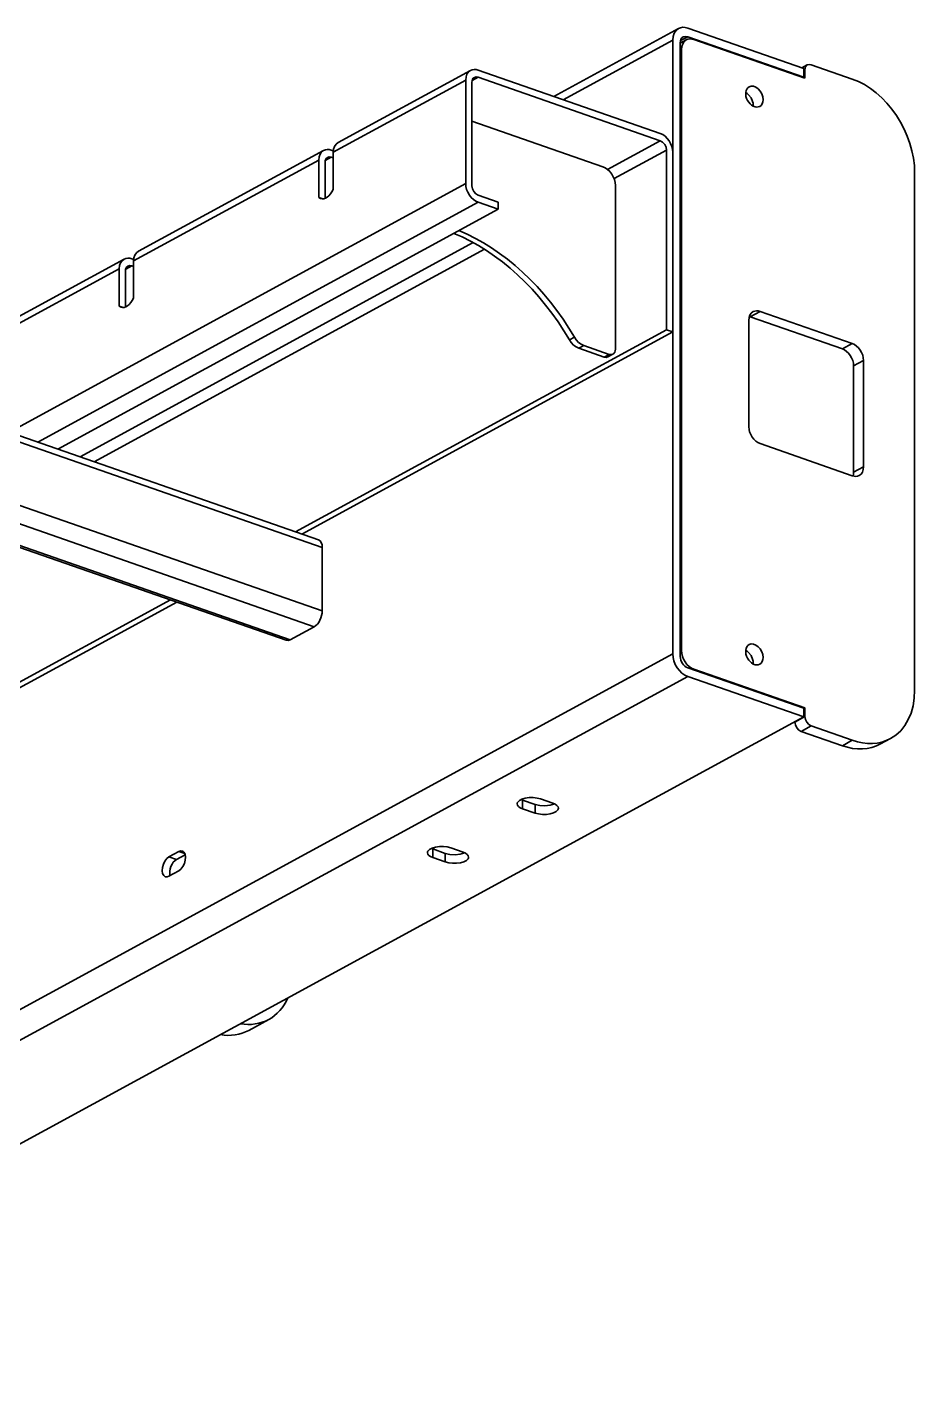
# Model space of a CAD drawing. Header units: millimetres. Extents: x 0 to 594, y 0 to 420.
# Drawn here: x 387.76 to 415.54, y 341.6 to 384.37 of the extents above; entities that cross this region are included whole.
import ezdxf

# ---------------------------------------------------------------- set-up
doc = ezdxf.new("R2010")
doc.units = ezdxf.units.MM

msp = doc.modelspace()

# ---------------------------------------------------------------- linework, layer by layer
at = {"color": 1, "lineweight": 35}
for p, q in [((408.144, 384.337), (404.24, 382.211)), ((407.974, 384.091), (408.01, 384.195)), ((408.01, 384.195), (408.067, 384.278)), ((408.067, 384.278), (408.144, 384.337)), ((408.144, 384.337), (408.208, 384.363)), ((408.208, 384.363), (408.279, 384.374)), ((408.279, 384.374), (408.354, 384.37)), ((408.354, 384.37), (408.431, 384.35)), ((408.431, 384.35), (412.062, 383.084)), ((404.536, 382.108), (407.962, 383.974)), ((407.962, 383.974), (407.974, 384.091)), ((407.962, 364.757), (407.962, 383.974)), ((408.196, 383.875), (408.387, 383.979)), ((408.202, 383.951), (408.196, 383.892)), ((408.196, 383.892), (408.196, 364.676)), ((408.235, 383.676), (408.196, 383.655)), ((408.22, 384.002), (408.202, 383.951)), ((408.431, 384.08), (408.204, 383.957)), ((408.249, 384.044), (408.22, 384.002)), ((408.245, 383.774), (408.235, 383.676)), ((408.235, 383.676), (408.235, 364.864)), ((408.275, 383.86), (408.245, 383.774)), ((408.287, 384.074), (408.249, 384.044)), ((408.323, 383.929), (408.275, 383.86)), ((408.355, 384.092), (408.287, 384.074)), ((408.387, 383.979), (408.323, 383.929)), ((408.431, 384.08), (408.355, 384.092)), ((408.44, 384), (408.387, 383.979)), ((412.062, 382.814), (408.431, 384.08)), ((408.499, 384.01), (408.44, 384)), ((408.562, 384.006), (408.499, 384.01)), ((408.626, 383.99), (408.562, 384.006)), ((408.626, 383.99), (412.101, 382.778)), ((401.632, 383.026), (397.484, 380.766)), ((401.481, 382.723), (401.491, 382.821)), ((401.491, 382.821), (401.521, 382.907)), ((401.521, 382.907), (401.569, 382.976)), ((401.569, 382.976), (401.632, 383.026)), ((401.632, 383.026), (401.686, 383.047)), ((401.686, 383.047), (401.745, 383.056)), ((401.745, 383.056), (401.807, 383.053)), ((401.808, 382.822), (401.752, 382.806)), ((401.807, 383.053), (401.871, 383.037)), ((401.871, 382.812), (401.808, 382.822)), ((401.871, 383.037), (407.572, 381.049)), ((412.176, 383.2), (412.002, 383.105)), ((412.062, 382.814), (412.062, 383.084)), ((412.101, 383.048), (412.062, 383.027)), ((412.106, 383.097), (412.101, 383.048)), ((412.101, 382.778), (412.101, 383.048)), ((412.121, 383.14), (412.106, 383.097)), ((412.145, 383.175), (412.121, 383.14)), ((412.176, 383.2), (412.145, 383.175)), ((412.233, 383.215), (412.176, 383.2)), ((412.296, 383.205), (412.233, 383.215)), ((413.584, 382.756), (412.296, 383.205)), ((396.991, 368.087), (355.425, 382.577)), ((396.873, 368.328), (355.607, 382.714)), ((397.333, 380.463), (401.481, 382.723)), ((401.481, 379.482), (401.481, 382.723)), ((401.681, 382.704), (401.676, 382.655)), ((401.676, 382.655), (401.676, 379.414)), ((401.696, 382.747), (401.681, 382.704)), ((401.871, 382.812), (401.682, 382.709)), ((401.72, 382.781), (401.696, 382.747)), ((401.752, 382.806), (401.72, 382.781)), ((407.572, 380.824), (401.871, 382.812)), ((410.26, 382.395), (410.248, 382.339)), ((410.282, 382.443), (410.26, 382.395)), ((410.313, 382.483), (410.282, 382.443)), ((410.352, 382.512), (410.313, 382.483)), ((410.418, 382.532), (410.352, 382.512)), ((410.492, 382.528), (410.418, 382.532)), ((410.567, 382.498), (410.492, 382.528)), ((410.64, 382.445), (410.567, 382.498)), ((410.703, 382.374), (410.64, 382.445)), ((412.036, 382.801), (412.062, 382.814)), ((413.776, 382.679), (413.584, 382.756)), ((413.965, 382.58), (413.776, 382.679)), ((414.151, 382.462), (413.965, 382.58)), ((414.331, 382.324), (414.151, 382.462)), ((410.248, 382.339), (410.247, 382.277)), ((410.247, 382.277), (410.256, 382.213)), ((410.248, 382.332), (410.295, 382.302)), ((410.256, 382.213), (410.275, 382.149)), ((410.275, 382.149), (410.303, 382.087)), ((410.295, 382.302), (410.339, 382.264)), ((410.303, 382.087), (410.34, 382.029)), ((410.339, 382.264), (410.414, 382.168)), ((410.34, 382.029), (410.384, 381.978)), ((410.384, 381.978), (410.433, 381.936)), ((410.414, 382.168), (410.463, 382.055)), ((410.463, 382.055), (410.476, 381.996)), ((410.476, 381.996), (410.48, 381.939)), ((410.751, 382.29), (410.703, 382.374)), ((410.731, 381.932), (410.765, 381.98)), ((410.782, 382.2), (410.751, 382.29)), ((410.765, 381.98), (410.786, 382.041)), ((410.793, 382.109), (410.782, 382.2)), ((410.786, 382.041), (410.793, 382.109)), ((414.505, 382.17), (414.331, 382.324)), ((414.669, 381.999), (414.505, 382.17)), ((414.823, 381.814), (414.669, 381.999)), ((410.433, 381.936), (410.485, 381.904)), ((410.44, 381.931), (410.48, 381.953)), ((410.48, 381.939), (410.479, 381.907)), ((410.485, 381.904), (410.539, 381.884)), ((410.539, 381.884), (410.591, 381.876)), ((410.591, 381.876), (410.641, 381.88)), ((410.641, 381.88), (410.687, 381.897)), ((410.687, 381.897), (410.731, 381.932)), ((414.965, 381.616), (414.823, 381.814)), ((415.093, 381.407), (414.965, 381.616)), ((396.991, 366.107), (353.208, 381.369)), ((405.776, 380.01), (401.676, 381.44)), ((415.207, 381.19), (415.093, 381.407)), ((415.306, 380.967), (415.207, 381.19)), ((396.741, 365.611), (352.555, 381.014)), ((397.373, 380.648), (397.421, 380.717)), ((397.421, 380.717), (397.484, 380.766)), ((407.572, 380.824), (405.922, 379.926)), ((407.572, 381.049), (407.648, 381.014)), ((407.646, 380.781), (407.572, 380.824)), ((407.71, 380.71), (407.646, 380.781)), ((407.648, 381.014), (407.721, 380.963)), ((407.752, 380.623), (407.71, 380.71)), ((407.721, 380.963), (407.789, 380.898)), ((407.789, 380.898), (407.848, 380.821)), ((407.848, 380.821), (407.896, 380.736)), ((407.896, 380.736), (407.932, 380.646)), ((415.388, 380.738), (415.306, 380.967)), ((415.452, 380.508), (415.388, 380.738)), ((395.86, 365.185), (351.735, 380.567)), ((395.991, 365.202), (351.806, 380.605)), ((397.034, 380.521), (391.237, 377.364)), ((396.893, 380.316), (396.883, 380.218)), ((396.923, 380.403), (396.893, 380.316)), ((396.971, 380.472), (396.923, 380.403)), ((397.034, 380.521), (396.971, 380.472)), ((397.088, 380.543), (397.034, 380.521)), ((397.274, 380.307), (397.084, 380.204)), ((397.147, 380.552), (397.088, 380.543)), ((397.098, 380.242), (397.122, 380.277)), ((397.122, 380.277), (397.154, 380.302)), ((397.209, 380.548), (397.147, 380.552)), ((397.154, 380.302), (397.21, 380.317)), ((397.274, 380.532), (397.209, 380.548)), ((397.21, 380.317), (397.274, 380.307)), ((397.335, 380.511), (397.274, 380.532)), ((397.274, 380.307), (397.333, 380.287)), ((397.333, 380.463), (397.343, 380.561)), ((397.333, 379.293), (397.333, 380.463)), ((397.343, 380.561), (397.373, 380.648)), ((407.767, 380.531), (406.126, 379.637)), ((407.767, 380.531), (407.752, 380.623)), ((407.767, 374.906), (407.767, 380.531)), ((407.932, 380.646), (407.955, 380.554)), ((407.955, 380.554), (407.962, 380.463)), ((407.962, 380.463), (407.962, 374.838)), ((415.499, 380.278), (415.452, 380.508)), ((415.527, 380.049), (415.499, 380.278)), ((391.086, 377.061), (396.883, 380.218)), ((396.883, 380.218), (396.883, 379.048)), ((397.078, 380.15), (397.083, 380.199)), ((397.078, 379.023), (397.078, 380.15)), ((397.083, 380.199), (397.098, 380.242)), ((405.852, 379.975), (405.776, 380.01)), ((405.925, 379.924), (405.852, 379.975)), ((405.993, 379.859), (405.925, 379.924)), ((406.052, 379.782), (405.993, 379.859)), ((415.536, 379.825), (415.527, 380.049)), ((415.536, 363.624), (415.536, 379.825)), ((387.196, 371.702), (401.481, 379.482)), ((401.488, 379.392), (401.481, 379.482)), ((401.676, 379.414), (401.691, 379.323)), ((406.1, 379.697), (406.052, 379.782)), ((406.136, 379.607), (406.1, 379.697)), ((406.159, 379.515), (406.136, 379.607)), ((406.166, 379.424), (406.159, 379.515)), ((406.166, 374.294), (406.166, 379.424)), ((396.883, 379.048), (397.006, 379.005)), ((396.883, 379.048), (396.94, 379.014)), ((396.94, 379.014), (396.988, 379.005)), ((396.988, 379.005), (397.038, 379.01)), ((397.038, 379.01), (397.091, 379.028)), ((397.091, 379.028), (397.144, 379.06)), ((397.144, 379.06), (397.197, 379.103)), ((397.197, 379.103), (397.246, 379.158)), ((397.246, 379.158), (397.292, 379.222)), ((397.292, 379.222), (397.333, 379.293)), ((401.511, 379.3), (401.488, 379.392)), ((401.547, 379.21), (401.511, 379.3)), ((401.595, 379.124), (401.547, 379.21)), ((401.654, 379.048), (401.595, 379.124)), ((401.722, 378.983), (401.654, 379.048)), ((401.691, 379.323), (401.733, 379.235)), ((401.795, 378.932), (401.722, 378.983)), ((401.733, 379.235), (401.797, 379.165)), ((401.797, 379.165), (401.871, 379.121)), ((401.871, 379.121), (402.496, 378.904)), ((388.09, 371.39), (401.871, 378.896)), ((388.715, 371.172), (402.496, 378.679)), ((401.871, 378.896), (401.795, 378.932)), ((402.496, 378.679), (401.871, 378.896)), ((402.496, 378.904), (402.496, 378.679)), ((401.112, 377.925), (401.371, 377.811)), ((401.269, 378.01), (401.527, 377.896)), ((401.371, 377.811), (401.628, 377.683)), ((401.527, 377.896), (401.784, 377.768)), ((401.784, 377.768), (402.04, 377.625)), ((401.717, 377.635), (389.408, 370.931)), ((402.068, 377.427), (389.855, 370.775)), ((391.126, 377.245), (391.174, 377.314)), ((391.174, 377.314), (391.237, 377.364)), ((401.628, 377.683), (401.883, 377.54)), ((401.883, 377.54), (402.136, 377.383)), ((402.04, 377.625), (402.292, 377.469)), ((402.136, 377.383), (402.385, 377.213)), ((402.292, 377.469), (402.541, 377.298)), ((402.541, 377.298), (402.786, 377.115)), ((390.787, 377.119), (384.99, 373.961)), ((390.646, 376.914), (390.636, 376.816)), ((390.676, 377), (390.646, 376.914)), ((390.724, 377.069), (390.676, 377)), ((390.787, 377.119), (390.724, 377.069)), ((390.841, 377.14), (390.787, 377.119)), ((390.836, 376.797), (390.851, 376.84)), ((391.027, 376.905), (390.838, 376.802)), ((390.9, 377.149), (390.841, 377.14)), ((390.851, 376.84), (390.875, 376.874)), ((390.875, 376.874), (390.907, 376.899)), ((390.962, 377.146), (390.9, 377.149)), ((390.907, 376.899), (390.963, 376.914)), ((391.027, 377.13), (390.962, 377.146)), ((390.963, 376.914), (391.027, 376.905)), ((391.088, 377.108), (391.027, 377.13)), ((391.027, 376.905), (391.086, 376.884)), ((391.086, 377.061), (391.096, 377.159)), ((391.086, 375.891), (391.086, 377.061)), ((391.096, 377.159), (391.126, 377.245)), ((402.385, 377.213), (402.63, 377.03)), ((402.63, 377.03), (402.87, 376.833)), ((402.786, 377.115), (403.027, 376.919)), ((402.87, 376.833), (403.106, 376.625)), ((403.027, 376.919), (403.262, 376.71)), ((384.839, 373.658), (390.636, 376.816)), ((390.636, 376.816), (390.636, 375.646)), ((390.831, 376.748), (390.836, 376.797)), ((390.831, 375.62), (390.831, 376.748)), ((403.106, 376.625), (403.335, 376.405)), ((403.262, 376.71), (403.491, 376.49)), ((403.335, 376.405), (403.557, 376.174)), ((403.491, 376.49), (403.714, 376.259)), ((403.557, 376.174), (403.773, 375.933)), ((403.714, 376.259), (403.929, 376.018)), ((403.929, 376.018), (404.137, 375.766)), ((390.636, 375.646), (390.759, 375.603)), ((390.636, 375.646), (390.693, 375.612)), ((390.693, 375.612), (390.741, 375.603)), ((390.741, 375.603), (390.791, 375.607)), ((390.791, 375.607), (390.844, 375.626)), ((390.844, 375.626), (390.897, 375.657)), ((390.897, 375.657), (390.95, 375.701)), ((390.95, 375.701), (390.999, 375.755)), ((390.999, 375.755), (391.045, 375.819)), ((391.045, 375.819), (391.086, 375.891)), ((403.773, 375.933), (403.981, 375.681)), ((403.981, 375.681), (404.181, 375.421)), ((404.137, 375.766), (404.337, 375.506)), ((404.181, 375.421), (404.372, 375.152)), ((404.337, 375.506), (404.528, 375.237)), ((404.372, 375.152), (404.554, 374.875)), ((404.528, 375.237), (404.71, 374.96)), ((410.344, 375.2), (410.353, 375.289)), ((410.344, 375.2), (410.344, 371.87)), ((410.353, 375.289), (410.38, 375.366)), ((410.383, 375.313), (410.361, 375.319)), ((410.38, 375.366), (410.423, 375.429)), ((410.695, 375.483), (410.383, 375.313)), ((410.383, 375.313), (413.272, 374.305)), ((410.423, 375.429), (410.48, 375.473)), ((410.48, 375.473), (410.528, 375.492)), ((410.528, 375.492), (410.581, 375.501)), ((410.581, 375.501), (410.637, 375.497)), ((410.637, 375.497), (410.695, 375.483)), ((413.584, 374.476), (410.695, 375.483)), ((396.152, 368.58), (407.767, 374.906)), ((407.962, 374.838), (396.347, 368.511)), ((404.554, 374.875), (404.726, 374.592)), ((404.71, 374.96), (404.882, 374.677)), ((407.767, 374.906), (407.962, 374.838)), ((404.726, 374.592), (404.882, 374.677)), ((404.787, 374.503), (404.726, 374.592)), ((404.86, 374.427), (404.787, 374.503)), ((404.94, 374.367), (404.86, 374.427)), ((404.882, 374.677), (404.943, 374.588)), ((405.024, 374.327), (404.94, 374.367)), ((404.943, 374.588), (405.016, 374.512)), ((405.016, 374.512), (405.096, 374.453)), ((405.18, 374.412), (405.024, 374.327)), ((405.024, 374.327), (405.815, 374.052)), ((405.096, 374.453), (405.18, 374.412)), ((405.18, 374.412), (405.971, 374.137)), ((406.161, 374.245), (406.166, 374.294)), ((413.272, 374.305), (413.584, 374.476)), ((413.34, 374.274), (413.272, 374.305)), ((413.406, 374.228), (413.34, 374.274)), ((413.584, 374.476), (413.653, 374.444)), ((413.653, 374.444), (413.719, 374.398)), ((413.719, 374.398), (413.78, 374.339)), ((413.78, 374.339), (413.833, 374.27)), ((413.833, 374.27), (413.876, 374.194)), ((405.815, 374.052), (405.971, 374.137)), ((405.878, 374.042), (405.815, 374.052)), ((405.934, 374.057), (405.878, 374.042)), ((405.934, 374.057), (406.09, 374.142)), ((405.971, 374.087), (405.934, 374.057)), ((405.971, 374.137), (406.034, 374.127)), ((405.996, 374.13), (405.971, 374.087)), ((406.034, 374.127), (406.09, 374.142)), ((406.09, 374.142), (406.122, 374.167)), ((406.122, 374.167), (406.146, 374.202)), ((406.146, 374.202), (406.161, 374.245)), ((413.467, 374.169), (413.406, 374.228)), ((413.52, 374.1), (413.467, 374.169)), ((413.564, 374.024), (413.52, 374.1)), ((413.597, 373.942), (413.564, 374.024)), ((413.617, 373.859), (413.597, 373.942)), ((413.623, 373.778), (413.617, 373.859)), ((413.936, 373.948), (413.623, 373.778)), ((413.876, 374.194), (413.909, 374.112)), ((413.909, 374.112), (413.929, 374.029)), ((413.929, 374.029), (413.936, 373.948)), ((413.936, 370.618), (413.936, 373.948)), ((413.623, 373.778), (413.623, 370.448)), ((410.35, 371.789), (410.344, 371.87)), ((410.37, 371.706), (410.35, 371.789)), ((410.403, 371.624), (410.37, 371.706)), ((410.447, 371.548), (410.403, 371.624)), ((410.5, 371.479), (410.447, 371.548)), ((410.561, 371.42), (410.5, 371.479)), ((410.627, 371.374), (410.561, 371.42)), ((410.695, 371.342), (410.627, 371.374)), ((410.695, 371.342), (413.584, 370.335)), ((413.619, 370.386), (413.623, 370.448)), ((413.623, 370.448), (413.936, 370.618)), ((413.9, 370.452), (413.857, 370.39)), ((413.927, 370.53), (413.9, 370.452)), ((413.936, 370.618), (413.927, 370.53)), ((413.642, 370.321), (413.584, 370.335)), ((413.606, 370.328), (413.619, 370.386)), ((413.698, 370.317), (413.642, 370.321)), ((413.751, 370.326), (413.698, 370.317)), ((413.8, 370.345), (413.751, 370.326)), ((413.857, 370.39), (413.8, 370.345)), ((396.922, 368.298), (396.873, 368.328)), ((396.959, 368.245), (396.922, 368.298)), ((396.983, 368.173), (396.959, 368.245)), ((396.991, 368.087), (396.983, 368.173)), ((396.991, 366.107), (396.991, 368.087)), ((360.232, 349.014), (392.237, 366.447)), ((392.433, 366.379), (360.427, 348.946)), ((396.837, 365.69), (396.88, 365.747)), ((396.88, 365.747), (396.918, 365.812)), ((396.918, 365.812), (396.949, 365.884)), ((396.949, 365.884), (396.972, 365.959)), ((396.972, 365.959), (396.986, 366.034)), ((396.986, 366.034), (396.991, 366.107)), ((395.991, 365.202), (396.741, 365.611)), ((396.741, 365.611), (396.79, 365.644)), ((396.79, 365.644), (396.837, 365.69)), ((395.86, 365.185), (395.923, 365.179)), ((395.923, 365.179), (395.991, 365.202)), ((408.196, 364.843), (408.235, 364.864)), ((408.235, 364.864), (408.243, 364.774)), ((410.248, 364.877), (410.247, 364.816)), ((410.26, 364.933), (410.248, 364.877)), ((410.248, 364.871), (410.295, 364.841)), ((410.282, 364.982), (410.26, 364.933)), ((410.313, 365.022), (410.282, 364.982)), ((410.352, 365.051), (410.313, 365.022)), ((410.418, 365.071), (410.352, 365.051)), ((410.492, 365.066), (410.418, 365.071)), ((410.567, 365.037), (410.492, 365.066)), ((410.64, 364.984), (410.567, 365.037)), ((410.703, 364.913), (410.64, 364.984)), ((410.751, 364.829), (410.703, 364.913)), ((298.64, 305.21), (407.962, 364.757)), ((407.971, 364.649), (407.962, 364.757)), ((407.998, 364.538), (407.971, 364.649)), ((408.041, 364.43), (407.998, 364.538)), ((408.099, 364.328), (408.041, 364.43)), ((408.196, 364.676), (408.201, 364.621)), ((408.201, 364.621), (408.214, 364.566)), ((408.214, 364.566), (408.236, 364.512)), ((408.236, 364.512), (408.265, 364.461)), ((408.243, 364.774), (408.265, 364.682)), ((408.265, 364.682), (408.301, 364.591)), ((408.265, 364.461), (408.3, 364.415)), ((408.301, 364.591), (408.35, 364.506)), ((408.35, 364.506), (408.409, 364.43)), ((408.409, 364.43), (408.476, 364.365)), ((410.247, 364.816), (410.256, 364.752)), ((410.256, 364.752), (410.275, 364.688)), ((410.275, 364.688), (410.303, 364.626)), ((410.295, 364.841), (410.339, 364.803)), ((410.303, 364.626), (410.34, 364.568)), ((410.339, 364.803), (410.414, 364.707)), ((410.34, 364.568), (410.384, 364.517)), ((410.384, 364.517), (410.433, 364.475)), ((410.414, 364.707), (410.463, 364.593)), ((410.433, 364.475), (410.485, 364.443)), ((410.463, 364.593), (410.476, 364.535)), ((410.476, 364.535), (410.48, 364.478)), ((410.48, 364.478), (410.479, 364.446)), ((410.485, 364.443), (410.539, 364.422)), ((410.641, 364.419), (410.687, 364.436)), ((410.687, 364.436), (410.731, 364.47)), ((410.731, 364.47), (410.765, 364.519)), ((410.782, 364.738), (410.751, 364.829)), ((410.765, 364.519), (410.786, 364.579)), ((410.793, 364.648), (410.782, 364.738)), ((410.786, 364.579), (410.793, 364.648)), ((299.109, 304.507), (408.431, 364.054)), ((408.17, 364.236), (408.099, 364.328)), ((408.251, 364.157), (408.17, 364.236)), ((408.339, 364.096), (408.251, 364.157)), ((408.3, 364.415), (408.341, 364.376)), ((408.431, 364.054), (408.339, 364.096)), ((408.341, 364.376), (408.385, 364.345)), ((408.385, 364.345), (408.431, 364.324)), ((408.431, 364.324), (412.062, 363.058)), ((412.062, 362.788), (408.431, 364.054)), ((408.476, 364.365), (408.55, 364.314)), ((408.55, 364.314), (408.626, 364.278)), ((408.626, 364.278), (408.601, 364.265)), ((408.626, 364.278), (412.101, 363.067)), ((410.539, 364.422), (410.591, 364.414)), ((410.591, 364.414), (410.641, 364.419)), ((415.524, 363.373), (415.536, 363.624)), ((415.486, 363.134), (415.524, 363.373)), ((302.74, 303.241), (412.062, 362.788)), ((411.788, 362.627), (412.101, 362.797)), ((412.101, 363.067), (412.062, 363.046)), ((412.062, 363.058), (412.062, 362.788)), ((412.101, 363.067), (412.101, 362.797)), ((412.101, 362.797), (412.115, 362.706)), ((415.337, 362.703), (415.424, 362.909)), ((415.424, 362.909), (415.486, 363.134)), ((411.788, 362.627), (411.788, 362.639)), ((411.803, 362.536), (411.788, 362.627)), ((411.845, 362.448), (411.803, 362.536)), ((411.909, 362.377), (411.845, 362.448)), ((411.984, 362.334), (411.909, 362.377)), ((412.296, 362.504), (411.984, 362.334)), ((413.272, 361.885), (411.984, 362.334)), ((412.115, 362.706), (412.158, 362.618)), ((412.158, 362.618), (412.221, 362.547)), ((412.221, 362.547), (412.296, 362.504)), ((412.296, 362.504), (413.584, 362.055)), ((414.948, 362.219), (415.098, 362.356)), ((415.098, 362.356), (415.228, 362.518)), ((415.228, 362.518), (415.337, 362.703)), ((413.272, 361.885), (413.584, 362.055)), ((413.433, 361.836), (413.272, 361.885)), ((413.584, 362.055), (413.745, 362.006)), ((413.745, 362.006), (413.905, 361.974)), ((413.905, 361.974), (414.062, 361.957)), ((414.062, 361.957), (414.216, 361.956)), ((414.337, 361.878), (414.198, 361.831)), ((414.216, 361.956), (414.366, 361.97)), ((414.468, 361.939), (414.337, 361.878)), ((414.366, 361.97), (414.511, 362.001)), ((414.78, 362.109), (414.468, 361.939)), ((414.511, 362.001), (414.649, 362.048)), ((414.649, 362.048), (414.78, 362.109)), ((414.78, 362.109), (414.866, 362.161)), ((414.866, 362.161), (414.948, 362.219)), ((413.592, 361.803), (413.433, 361.836)), ((413.75, 361.786), (413.592, 361.803)), ((413.904, 361.785), (413.75, 361.786)), ((414.054, 361.8), (413.904, 361.785)), ((414.198, 361.831), (414.054, 361.8)), ((403.161, 360.17), (403.11, 360.12)), ((403.243, 360.212), (403.161, 360.17)), ((403.261, 360.183), (403.216, 360.201)), ((403.347, 360.243), (403.243, 360.212)), ((403.652, 360.047), (403.261, 360.183)), ((403.261, 359.913), (403.261, 360.183)), ((403.467, 360.259), (403.347, 360.243)), ((403.593, 360.261), (403.467, 360.259)), ((403.715, 360.247), (403.593, 360.261)), ((403.823, 360.219), (403.715, 360.247)), ((404.214, 360.083), (403.823, 360.219)), ((403.097, 360.093), (403.092, 360.066)), ((403.092, 360.066), (403.104, 360.022)), ((403.11, 360.12), (403.097, 360.093)), ((403.104, 360.022), (403.137, 359.981)), ((403.137, 359.981), (403.19, 359.944)), ((403.19, 359.944), (403.261, 359.913)), ((403.261, 359.913), (403.652, 359.777)), ((403.798, 360.013), (403.652, 360.047)), ((403.652, 359.777), (403.652, 360.047)), ((403.652, 359.777), (403.76, 359.749)), ((403.76, 359.749), (403.882, 359.735)), ((403.963, 360.004), (403.798, 360.013)), ((403.882, 359.735), (404.008, 359.736)), ((404.124, 360.022), (403.963, 360.004)), ((404.008, 359.736), (404.128, 359.753)), ((404.196, 360.041), (404.124, 360.022)), ((404.128, 359.753), (404.232, 359.783)), ((404.259, 360.065), (404.196, 360.041)), ((404.285, 360.052), (404.214, 360.083)), ((404.232, 359.783), (404.314, 359.825)), ((404.338, 360.015), (404.285, 360.052)), ((404.314, 359.825), (404.365, 359.875)), ((404.372, 359.973), (404.338, 360.015)), ((404.365, 359.875), (404.378, 359.902)), ((404.383, 359.93), (404.372, 359.973)), ((404.378, 359.902), (404.383, 359.93)), ((392.501, 358.572), (392.188, 358.402)), ((392.423, 358.32), (392.7, 358.471)), ((392.558, 358.592), (392.501, 358.572)), ((392.501, 358.572), (392.688, 358.507)), ((392.611, 358.587), (392.558, 358.592)), ((392.638, 358.573), (392.611, 358.587)), ((392.662, 358.551), (392.638, 358.573)), ((392.696, 358.486), (392.662, 358.551)), ((392.71, 358.398), (392.696, 358.486)), ((400.286, 358.562), (400.281, 358.535)), ((400.281, 358.535), (400.292, 358.491)), ((400.299, 358.589), (400.286, 358.562)), ((400.292, 358.491), (400.326, 358.45)), ((400.35, 358.639), (400.299, 358.589)), ((400.326, 358.45), (400.379, 358.413)), ((400.432, 358.681), (400.35, 358.639)), ((400.45, 358.652), (400.405, 358.67)), ((400.536, 358.711), (400.432, 358.681)), ((400.841, 358.515), (400.45, 358.652)), ((400.45, 358.382), (400.45, 358.652)), ((400.656, 358.728), (400.536, 358.711)), ((400.782, 358.73), (400.656, 358.728)), ((400.904, 358.716), (400.782, 358.73)), ((400.987, 358.481), (400.841, 358.515)), ((400.841, 358.245), (400.841, 358.515)), ((401.012, 358.688), (400.904, 358.716)), ((401.152, 358.473), (400.987, 358.481)), ((401.403, 358.552), (401.012, 358.688)), ((401.313, 358.491), (401.152, 358.473)), ((401.385, 358.51), (401.313, 358.491)), ((401.448, 358.534), (401.385, 358.51)), ((401.474, 358.521), (401.403, 358.552)), ((401.527, 358.484), (401.474, 358.521)), ((401.56, 358.442), (401.527, 358.484)), ((401.572, 358.399), (401.56, 358.442)), ((391.987, 358.074), (391.979, 357.973)), ((392.016, 358.177), (391.987, 358.074)), ((392.062, 358.273), (392.016, 358.177)), ((392.122, 358.35), (392.062, 358.273)), ((392.188, 358.402), (392.122, 358.35)), ((392.188, 358.402), (392.423, 358.32)), ((392.216, 357.954), (392.23, 358.03)), ((392.23, 358.03), (392.254, 358.104)), ((392.254, 358.104), (392.287, 358.174)), ((392.287, 358.174), (392.328, 358.236)), ((392.328, 358.236), (392.374, 358.286)), ((392.374, 358.286), (392.423, 358.32)), ((392.501, 357.969), (392.567, 358.021)), ((392.567, 358.021), (392.627, 358.099)), ((392.627, 358.099), (392.673, 358.194)), ((392.673, 358.194), (392.702, 358.298)), ((392.702, 358.298), (392.71, 358.398)), ((400.379, 358.413), (400.45, 358.382)), ((400.45, 358.382), (400.841, 358.245)), ((400.841, 358.245), (400.949, 358.218)), ((400.949, 358.218), (401.071, 358.204)), ((401.071, 358.204), (401.197, 358.205)), ((401.197, 358.205), (401.317, 358.222)), ((401.317, 358.222), (401.421, 358.252)), ((401.421, 358.252), (401.503, 358.294)), ((401.503, 358.294), (401.554, 358.344)), ((401.554, 358.344), (401.567, 358.371)), ((401.567, 358.371), (401.572, 358.399)), ((391.979, 357.973), (391.993, 357.885)), ((391.993, 357.885), (392.027, 357.82)), ((392.027, 357.82), (392.051, 357.798)), ((392.051, 357.798), (392.078, 357.784)), ((392.078, 357.784), (392.131, 357.779)), ((392.131, 357.779), (392.188, 357.799)), ((392.188, 357.799), (392.501, 357.969)), ((392.214, 357.882), (392.216, 357.954)), ((392.224, 357.818), (392.214, 357.882)), ((395.731, 353.68), (395.797, 353.777)), ((395.797, 353.777), (395.856, 353.88)), ((395.856, 353.88), (395.908, 353.989)), ((395.313, 353.314), (394.688, 352.974)), ((395.214, 353.265), (395.313, 353.314)), ((395.313, 353.314), (395.408, 353.371)), ((395.408, 353.371), (395.497, 353.436)), ((395.497, 353.436), (395.581, 353.51)), ((395.581, 353.51), (395.659, 353.591)), ((395.659, 353.591), (395.731, 353.68)), ((394.486, 352.886), (394.378, 352.855)), ((394.423, 353.18), (394.543, 353.165)), ((394.589, 352.925), (394.486, 352.886)), ((394.543, 353.165), (394.662, 353.159)), ((394.688, 352.974), (394.589, 352.925)), ((394.662, 353.159), (394.778, 353.162)), ((394.778, 353.162), (394.892, 353.174)), ((394.892, 353.174), (395.003, 353.195)), ((395.003, 353.195), (395.11, 353.226)), ((395.11, 353.226), (395.214, 353.265)), ((393.918, 352.825), (393.798, 352.84)), ((394.037, 352.818), (393.918, 352.825)), ((394.154, 352.821), (394.037, 352.818)), ((394.268, 352.834), (394.154, 352.821)), ((394.378, 352.855), (394.268, 352.834))]:
    msp.add_line(p, q, dxfattribs=at)

doc.saveas('drawing.dxf')
